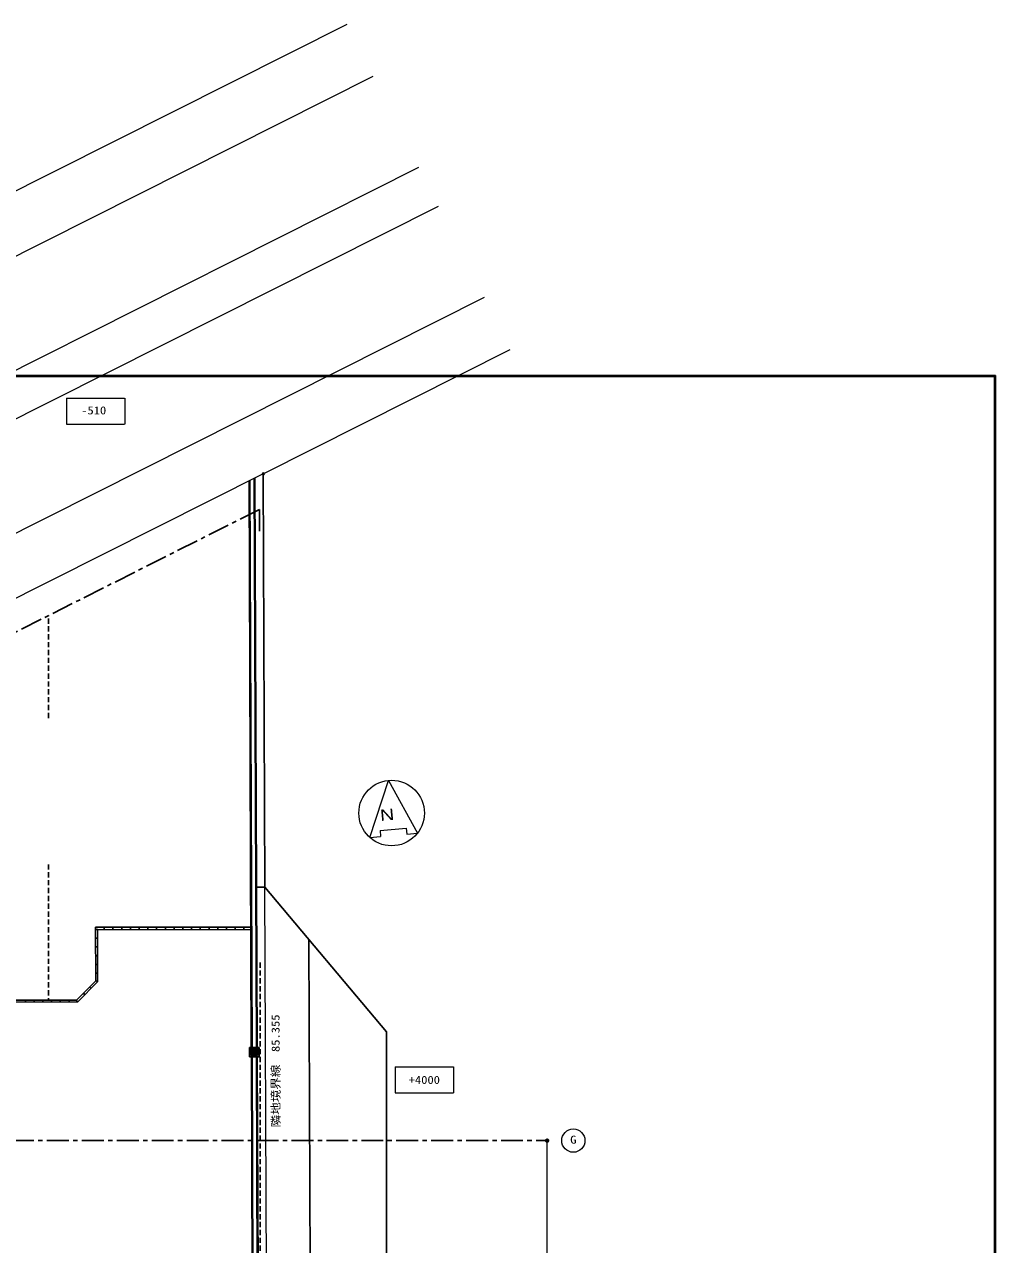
# Model space of a CAD drawing. Units: millimetres at full size, sheet at 1:300; details may follow other scales. Extents: x -70804 to 99911, y -70427 to 73681.
# Drawn here: x 33191 to 99911, y -10127 to 73681 of the extents above; entities that cross this region are included whole.
import ezdxf
from ezdxf.enums import TextEntityAlignment as Align

# ---------------------------------------------------------------- set-up
doc = ezdxf.new("R2010")
doc.units = ezdxf.units.MM
doc.header["$LTSCALE"] = 300
doc.linetypes.add('CHAIN1', pattern=[8, 5, -1, 1, -1])
doc.linetypes.add('DASHED1', pattern=[1.8, 1.2, -0.6])
for name, color, linetype, lineweight in [('0-3_軸組線', 7, 'Continuous', 13), ('0-4_仕上線', 3, 'Continuous', 13), ('0-5_姿線', 7, 'Continuous', 13), ('0-6_文字線', 5, 'Continuous', 13), ('0-7_寸法線', 4, 'Continuous', 13), ('0-8_建具線', 1, 'Continuous', 13), ('0-9_ハッチ線', 3, 'Continuous', 13), ('0-C_強調線', 4, 'Continuous', 13)]:
    doc.layers.add(name, color=color, linetype=linetype, lineweight=lineweight)
for name, color, linetype in [('4-1_庇', 7, 'CHAIN1'), ('4-5_室別面積', 7, 'Continuous'), ('4-9_ハッチ線', 7, 'DASHED1'), ('4-A_家具線', 3, 'DASHED1'), ('4-D_強調線', 4, 'Continuous'), ('E-0', 5, 'Continuous')]:
    doc.layers.add(name, color=color, linetype=linetype)
doc.styles.add('HG丸ｺﾞｼｯｸM-PRO', font='')
doc.styles.add('ＭＳ ゴシック', font='')
doc.styles.get('HG丸ｺﾞｼｯｸM-PRO').set_extended_font_data('HG丸ｺﾞｼｯｸM-PRO')
doc.styles.get('ＭＳ ゴシック').set_extended_font_data('MS Gothic')

# ---------------------------------------------------------------- blocks, each defined once
blk = doc.blocks.new('filled_dot')
at = {"color": 0, "linetype": 'Continuous', "lineweight": -2, "const_width": 1.25}
blk.add_lwpolyline([(-0.625, 0, 1), (0.625, 0, 1)], format="xyb", close=True, dxfattribs=at)

msp = doc.modelspace()

# ---------------------------------------------------------------- linework, layer by layer
at = {"layer": '0-3_軸組線'}
for p, q in [((56927.2, 17827.8), (58204.5, 21753.3)), ((58204.5, 21753.3), (60199.3, 18139.2)), ((57624, 18307.8), (59424.5, 18479.1)), ((59424.5, 18479.1), (59463.5, 18069.2)), ((56927.2, 17827.8), (57663, 17897.8)), ((57624, 18307.8), (57663, 17897.8)), ((59463.5, 18069.2), (60199.3, 18139.2))]:
    msp.add_line(p, q, dxfattribs=at)
at = {"layer": '0-4_仕上線'}
msp.add_circle((58417.7, 19513.4), 2250, dxfattribs=at)
at = {"layer": '0-5_姿線'}
for p, q in [((49602.9, 42815.2), (-28368.4, 3594.4)), ((49942.6, -42484.1), (49715.9, 14432.3))]:
    msp.add_line(p, q, dxfattribs=at)
for start, end in [(0, 180), (180, 0)]:
    msp.add_arc((49602.9, 42815.2), 75, start, end, dxfattribs=at)
at = {"layer": '0-6_文字線', "color": 4}
for p, q in [((36080.5, 48010.7), (36080.5, 46230.7)), ((36090.5, 48020.7), (40070.5, 48020.7)), ((40080.5, 48010.7), (40080.5, 46230.7)), ((36090.5, 46220.7), (40070.5, 46220.7))]:
    msp.add_line(p, q, dxfattribs=at)
at = {"layer": '0-6_文字線'}
msp.add_circle((70901.7, -2984.1), 800, dxfattribs=at)
at = {"layer": '0-7_寸法線'}
for p, q in [((57128, 70107.6), (-69066.8, 6629.5)), ((60273.6, 63854.1), (-66026.6, 323.1)), ((61621.7, 61174.1), (-64723.6, -2379.6)), ((64767.3, 54920.7), (-61683.4, -8686.1))]:
    msp.add_line(p, q, dxfattribs=at)
at = {"layer": '0-8_建具線'}
msp.add_line((69101.7, -35984.1), (69101.7, -2984.1), dxfattribs=at)
at = {"layer": '0-9_ハッチ線'}
for p, q in [((55330.5, 73681), (-70804.1, 10233.2)), ((49602.9, 42815.2), (66564.7, 51347.3)), ((38227.4, 11515.9), (48747.5, 11515.9)), ((36830.3, 6515.9), (23656.4, 6515.9))]:
    msp.add_line(p, q, dxfattribs=at)
msp.add_lwpolyline([(36830.3, 6515.9), (38241.7, 7932.9), (38227.4, 11515.9)], dxfattribs=at)
at = {"layer": '0-C_強調線'}
for p, q in [((58667.8, 2093.6), (62667.8, 2093.6)), ((58667.8, 2093.6), (58667.8, 293.6)), ((62667.8, 2093.6), (62667.8, 293.6)), ((58667.8, 293.6), (62667.8, 293.6))]:
    msp.add_line(p, q, dxfattribs=at)
at = {"layer": '4-1_庇'}
for p, q in [((49344, 40369.5), (9327.1, 20240.4)), ((49344, 40369.5), (49344, 38746.1)), ((-15658.5, -2984.1), (69101.7, -2984.1))]:
    msp.add_line(p, q, dxfattribs=at)
at = {"layer": '4-5_室別面積'}
for p, q in [((49602.9, 42815.2), (49715.9, 14432.3)), ((48779.8, 3421.1), (48624.9, 42323.2)), ((49179.8, 3421.1), (49024.1, 42524.1)), ((49135.9, 14432.3), (49715.9, 14432.3)), ((49715.9, 14432.3), (58062.9, 4478.4)), ((38091.5, 7994.6), (38076.8, 11665.9)), ((38076.8, 11665.9), (48746.9, 11665.9)), ((38227.4, 11515.9), (38077.4, 11515.9)), ((38229.8, 10915.9), (38079.8, 10915.3)), ((38676.8, 11665.9), (38676.8, 11515.9)), ((39276.8, 11665.9), (39276.8, 11515.9)), ((39876.8, 11665.9), (39876.8, 11515.9)), ((40476.8, 11665.9), (40476.8, 11515.9)), ((41076.8, 11665.9), (41076.8, 11515.9)), ((41676.8, 11665.9), (41676.8, 11515.9)), ((42276.8, 11665.9), (42276.8, 11515.9)), ((42876.8, 11665.9), (42876.8, 11515.9)), ((43476.8, 11665.9), (43476.8, 11515.9)), ((44076.8, 11665.9), (44076.8, 11515.9)), ((44676.8, 11665.9), (44676.8, 11515.9)), ((45276.8, 11665.9), (45276.8, 11515.9)), ((45876.8, 11665.9), (45876.8, 11515.9)), ((46476.8, 11665.9), (46476.8, 11515.9)), ((47076.8, 11665.9), (47076.8, 11515.9)), ((47676.8, 11665.9), (47676.8, 11515.9)), ((48276.8, 11665.9), (48276.8, 11515.9)), ((38232.2, 10315.9), (38082.2, 10315.3)), ((38234.6, 9715.9), (38084.6, 9715.3)), ((38237, 9115.9), (38087, 9115.3)), ((38239.4, 8515.9), (38089.4, 8515.3)), ((36768, 6665.9), (38091.5, 7994.6)), ((37668, 7569.5), (37774.3, 7463.7)), ((38091.5, 7994.6), (38241.7, 7932.9)), ((37244.6, 7144.4), (37350.9, 7038.6)), ((36768, 6665.9), (23656.4, 6665.9)), ((33256.4, 6515.9), (33256.4, 6665.9)), ((33856.4, 6515.9), (33856.4, 6665.9)), ((34456.4, 6515.9), (34456.4, 6665.9)), ((35056.4, 6515.9), (35056.4, 6665.9)), ((35656.4, 6515.9), (35656.4, 6665.9)), ((36256.4, 6515.9), (36256.4, 6665.9)), ((36830.3, 6515.9), (36768, 6665.9)), ((58062.9, -50621.6), (58062.9, 4478.4)), ((48658.2, 2771.1), (48658.2, 3421.1)), ((48658.2, 3421.1), (49308.2, 3421.1)), ((49308.2, 3421.1), (49308.2, 2771.1)), ((49308.2, 2771.1), (48658.2, 2771.1)), ((48758.2, 3246.1), (49208.2, 3246.1)), ((48758.2, 3171.1), (49208.2, 3171.1)), ((48758.2, 3096.1), (49208.2, 3096.1)), ((48758.2, 3021.1), (49208.2, 3021.1)), ((48758.2, 2946.1), (49208.2, 2946.1)), ((48904.3, -27863.4), (48782.4, 2771.1)), ((49304.3, -27863.4), (49182.4, 2771.1)), ((49208.2, 2946.1), (49208.2, 3246.1))]:
    msp.add_line(p, q, dxfattribs=at)
msp.add_lwpolyline([(-37233.5, -839.6), (-40233.5, -4268.4), (-40233.5, -45484.1), (52954.5, -45484.1), (52730.3, 10837.7)], dxfattribs=at)
msp.add_lwpolyline([(49208.2, 2871.1), (49208.2, 3321.1), (48758.2, 3321.1), (48758.2, 2871.1)], close=True, dxfattribs=at)
at = {"layer": '4-9_ハッチ線'}
for p, q in [((34839.6, 26039.7), (34839.6, 33073.6)), ((34839.6, 15989.7), (34839.6, 6665.9))]:
    msp.add_line(p, q, dxfattribs=at)
at = {"layer": '4-A_家具線'}
for p, q in [((49344, 40369.5), (49344, 38969.5)), ((49397.6, 9246.1), (49397.6, -28484.1))]:
    msp.add_line(p, q, dxfattribs=at)
at = {"layer": '4-D_強調線'}
for p, q in [((48829.8, 3421.1), (48674.8, 42348.3)), ((49129.8, 3421.1), (48974.2, 42499)), ((48954.3, -27863.4), (48832.4, 2771.1)), ((49254.3, -27863.4), (49132.4, 2771.1))]:
    msp.add_line(p, q, dxfattribs=at)
at = {"layer": 'E-0'}
for p, q in [((99911.1, 49573), (-70231.7, 49572.9)), ((99868.3, 49530.1), (-70188.9, 49530.1)), ((99825.4, 49487.3), (-70146, 49487.3)), ((99825.4, 49487.3), (99825.4, -70341.4)), ((99868.3, 49530.1), (99868.3, -70384.2)), ((99911.1, 49573), (99911.1, -70427))]:
    msp.add_line(p, q, dxfattribs=at)

# ---------------------------------------------------------------- block references
at = {"layer": '0-8_建具線', "xscale": 120, "yscale": 120, "rotation": 90}
msp.add_blockref('filled_dot', (69101.7, -2984.1), dxfattribs=at)

# ---------------------------------------------------------------- texts
at = {"layer": '0-6_文字線', "style": 'ＭＳ ゴシック', "width": 1.15}
for s, p in [('-510', (37093, 46730.9)), ('+4000', (59588.3, 745)), ('G', (70686.1, -3359.1))]:
    msp.add_text(s, height=549.9, dxfattribs=at).set_placement(p, align=Align.BOTTOM_LEFT)
at = {"layer": '0-6_文字線'}
for s, height, rotation, style, width, p in [('N', 778.6, 5.436, 'HG丸ｺﾞｼｯｸM-PRO', 1.3, (57681.2, 18730.5)), ('隣地境界線  85.355', 549.9, 90.228, 'ＭＳ ゴシック', 1.15, (50911.1, -2074.3))]:
    msp.add_text(s, height=height, rotation=rotation, dxfattribs=dict(at, style=style, width=width)).set_placement(p, align=Align.BOTTOM_LEFT)

doc.saveas('drawing.dxf')
